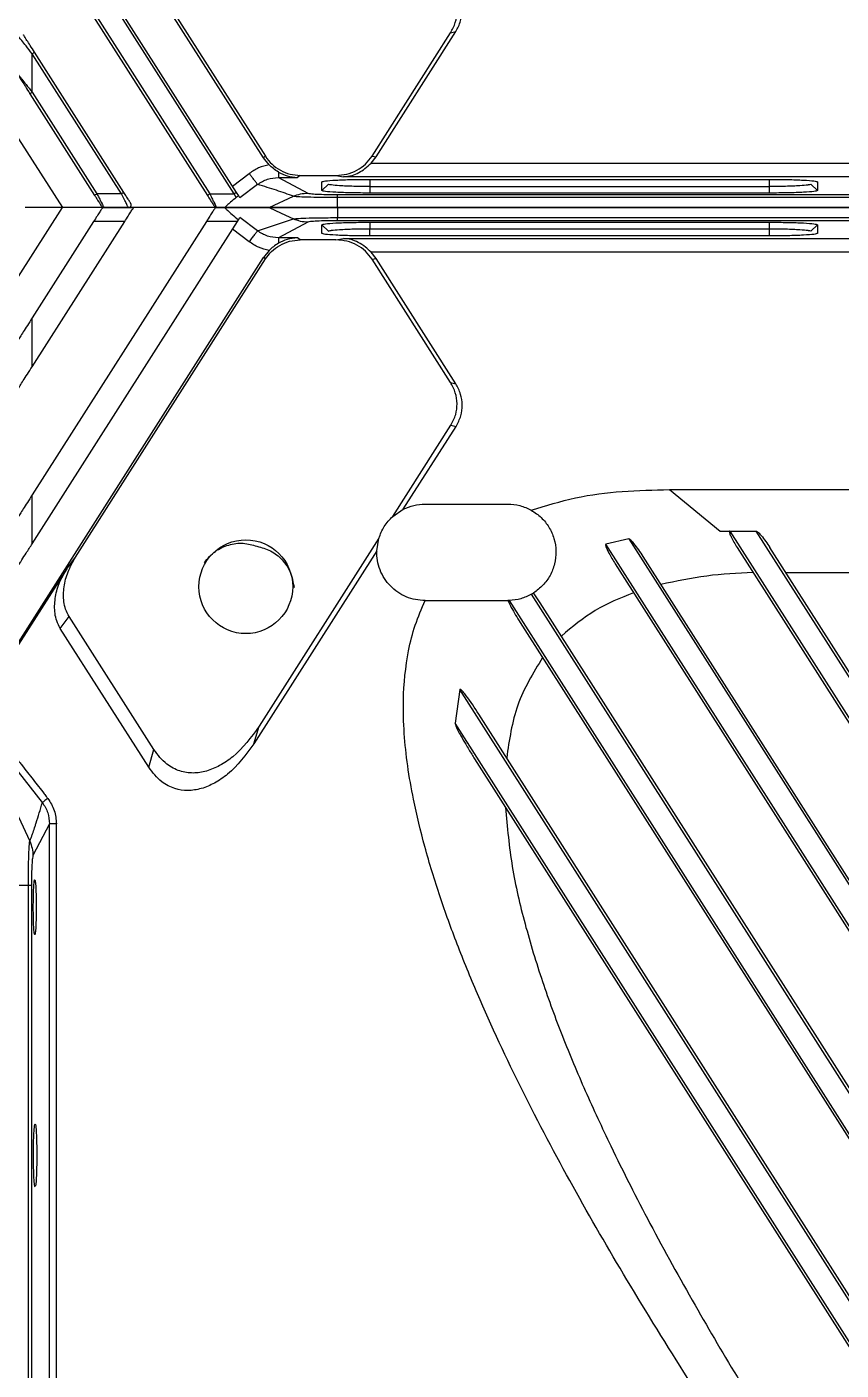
# Model space of a CAD drawing. Header units: millimetres. Extents: x 620 to 19791, y 2539 to 6969.
# Drawn here: x 17177.6 to 17236.7, y 5064.7 to 5162.2 of the extents above; entities that cross this region are included whole.
import ezdxf

# ---------------------------------------------------------------- set-up
doc = ezdxf.new("R2010")
doc.units = ezdxf.units.MM

# ---------------------------------------------------------------- blocks, each defined once
blk = doc.blocks.new('tugj')
at = {"color": 7, "linetype": 'Continuous', "lineweight": 25}
for p, q in [((12455.543, 5151.616), (12458.743, 5156.616)), ((12458.743, 5156.616), (12456.043, 5156.616)), ((12461.64, 5156.616), (12458.743, 5156.616)), ((12461.64, 5156.616), (12463.893, 5156.616)), ((12469.822, 5156.616), (12463.893, 5156.616)), ((12469.822, 5156.616), (12470.367, 5156.616)), ((12470.542, 5156.616), (12469.822, 5156.616)), ((12478.684, 5156.616), (12478.684, 5155.89)), ((12478.684, 5156.616), (12522.25, 5156.616)), ((12461.003, 5155.616), (12456.543, 5148.614)), ((12456.543, 5145.078), (12463.256, 5155.616)), ((12469.184, 5155.616), (12456.543, 5135.772)), ((12456.543, 5132.236), (12471.437, 5155.616)), ((12463.256, 5155.616), (12461.003, 5155.616)), ((12471.437, 5155.616), (12469.184, 5155.616)), ((12471.437, 5155.616), (12471.517, 5155.741)), ((12471.517, 5155.741), (12471.617, 5155.897)), ((12472.893, 5154.932), (12471.617, 5155.897)), ((12472.892, 5154.932), (12475.502, 5155.792)), ((12476.542, 5155.561), (12474.411, 5154.431)), ((12478.684, 5155.666), (12478.684, 5155.89)), ((12478.684, 5155.89), (12522.25, 5155.89)), ((12522.25, 5155.666), (12478.684, 5155.666)), ((12481.043, 5155.558), (12481.042, 5155.084)), ((12481.043, 5155.558), (12510.042, 5155.558)), ((12510.043, 5155.084), (12510.042, 5155.558)), ((12472.295, 5154.139), (12471.08, 5155.055)), ((12475.787, 5154.431), (12474.411, 5154.431)), ((12475.995, 5154.276), (12475.787, 5154.431)), ((12477.568, 5154.747), (12477.568, 5155.376)), ((12478.043, 5154.902), (12477.568, 5155.376)), ((12481.042, 5155.084), (12510.043, 5155.084)), ((12510.042, 5154.565), (12481.043, 5154.565)), ((12513.517, 5155.375), (12513.043, 5154.902)), ((12513.517, 5155.376), (12513.517, 5154.747)), ((12473.728, 5153.499), (12473.326, 5152.997)), ((12478.585, 5154.276), (12475.995, 5154.276)), ((12478.585, 5154.276), (12479.138, 5154.379)), ((12479.138, 5154.379), (12581.947, 5154.379)), ((12455.543, 5125.082), (12473.326, 5152.997)), ((12459.694, 5131.273), (12473.467, 5152.892)), ((12473.467, 5152.892), (12473.326, 5152.997)), ((12481.489, 5152.922), (12481.129, 5153.38)), ((12579.956, 5153.38), (12481.129, 5153.38)), ((12481.205, 5152.87), (12481.489, 5152.922)), ((12486.897, 5143.935), (12481.205, 5152.87)), ((12487.272, 5143.845), (12481.489, 5152.922)), ((12456.543, 5145.078), (12456.543, 5148.614)), ((12486.897, 5143.935), (12487.272, 5143.845)), ((12482.709, 5134.224), (12486.924, 5140.841)), ((12486.924, 5140.841), (12487.299, 5140.751)), ((12483.471, 5134.743), (12487.299, 5140.751)), ((12502.78, 5136.161), (12576.711, 5136.161)), ((12502.78, 5136.161), (12506.47, 5133.16)), ((12456.543, 5132.236), (12456.543, 5135.772)), ((12485.043, 5135.116), (12491.043, 5135.116)), ((12482.709, 5134.224), (12483.471, 5134.743)), ((12506.47, 5133.16), (12506.928, 5133.16)), ((12506.928, 5133.16), (12507.168, 5133.159)), ((12507.168, 5133.159), (12509.063, 5133.16)), ((12507.168, 5133.159), (12602.334, 4983.776)), ((12602.333, 4986.753), (12509.063, 5133.16)), ((12481.692, 5132.629), (12473.005, 5118.993)), ((12481.544, 5131.718), (12481.692, 5132.629)), ((12499.824, 5132.585), (12498.169, 5132.206)), ((12602.333, 4968.7), (12498.169, 5132.206)), ((12499.824, 5132.585), (12602.333, 4971.678)), ((12459.049, 5130.424), (12459.694, 5131.273)), ((12481.544, 5131.718), (12472.628, 5117.723)), ((12602.502, 4971.785), (12500.88, 5131.3)), ((12507.692, 5131.96), (12602.165, 4983.668)), ((12602.502, 4986.861), (12510.063, 5131.961)), ((12459.049, 5130.424), (12455.543, 5124.92)), ((12498.843, 5130.775), (12602.165, 4968.593)), ((12511.21, 5130.161), (12518.443, 5130.161)), ((12485.054, 5128.116), (12491.057, 5128.116)), ((12602.333, 4953.625), (12491.169, 5128.118)), ((12602.333, 4956.603), (12492.775, 5128.574)), ((12493.411, 5127.949), (12492.927, 5128.666)), ((12602.502, 4956.71), (12493.411, 5127.949)), ((12458.582, 5126.099), (12459.226, 5126.948)), ((12465.373, 5117.3), (12459.226, 5126.948)), ((12491.95, 5126.52), (12602.165, 4953.517)), ((12464.996, 5116.031), (12458.582, 5126.099)), ((12487.58, 5121.653), (12487.236, 5119.216)), ((12602.333, 4941.527), (12487.58, 5121.653)), ((12602.502, 4941.635), (12488.946, 5119.882)), ((12472.628, 5117.723), (12473.005, 5118.993)), ((12602.333, 4938.549), (12487.236, 5119.216)), ((12464.996, 5116.031), (12465.373, 5117.3)), ((12488.646, 5116.63), (12602.165, 4938.442)), ((12457.282, 5113.456), (12455.543, 5115.692)), ((12455.542, 5112.426), (12456.366, 5110.656)), ((12457.804, 5111.914), (12456.598, 5109.617)), ((12457.804, 5059.067), (12457.804, 5111.914)), ((12458.304, 5058.916), (12458.304, 5111.914)), ((12455.543, 5107.475), (12456.268, 5107.475)), ((12456.268, 5107.475), (12456.492, 5107.475)), ((12456.268, 4868.257), (12456.268, 5107.475)), ((12456.492, 5107.475), (12456.492, 4868.257)), ((12473.326, 4822.734), (12458.405, 4846.156)), ((12459.694, 4844.458), (12473.467, 4822.839)), ((12471.2, 4820.116), (12456.543, 4843.123)), ((12471.369, 4820.223), (12456.711, 4843.231)), ((12456.374, 4840.224), (12469.253, 4820.008)), ((12456.543, 4840.331), (12469.422, 4820.116)), ((12481.205, 4822.861), (12486.897, 4831.796)), ((12481.489, 4822.809), (12487.272, 4831.886)), ((12486.897, 4831.796), (12487.272, 4831.886)), ((12456.543, 4827.489), (12456.543, 4830.281)), ((12463.019, 4820.116), (12456.543, 4830.281)), ((12463.188, 4820.223), (12456.711, 4830.389)), ((12456.374, 4827.382), (12461.072, 4820.008)), ((12456.543, 4827.489), (12461.24, 4820.116)), ((12455.543, 4824.116), (12458.743, 4819.116)), ((12473.467, 4822.839), (12473.326, 4822.734)), ((12473.728, 4822.232), (12473.326, 4822.734)), ((12481.129, 4822.351), (12481.489, 4822.809)), ((12481.129, 4822.351), (12579.956, 4822.351)), ((12481.205, 4822.861), (12481.489, 4822.809)), ((12471.08, 4820.676), (12472.295, 4821.592)), ((12474.411, 4821.701), (12474.411, 4821.3)), ((12474.411, 4821.3), (12476.542, 4820.17)), ((12474.411, 4821.3), (12475.787, 4821.3)), ((12475.995, 4821.455), (12475.787, 4821.3)), ((12475.995, 4821.455), (12478.585, 4821.455)), ((12478.585, 4821.455), (12479.138, 4821.353)), ((12581.947, 4821.353), (12479.138, 4821.353)), ((12471.53, 4819.97), (12471.369, 4820.223)), ((12472.895, 4820.801), (12471.617, 4819.834)), ((12477.568, 4820.355), (12477.568, 4820.984)), ((12477.568, 4820.356), (12478.043, 4820.829)), ((12481.042, 4820.647), (12481.043, 4820.173)), ((12481.042, 4820.647), (12510.043, 4820.647)), ((12481.043, 4821.166), (12510.042, 4821.166)), ((12510.042, 4820.173), (12510.043, 4820.647)), ((12513.043, 4820.829), (12513.517, 4820.356)), ((12513.517, 4820.984), (12513.517, 4820.355)), ((12463.019, 4820.116), (12461.24, 4820.116)), ((12469.422, 4820.116), (12471.2, 4820.116)), ((12471.337, 4819.846), (12471.2, 4820.116)), ((12471.616, 4819.835), (12471.53, 4819.971)), ((12473.732, 4819.115), (12475.504, 4819.94)), ((12478.684, 4820.065), (12522.25, 4820.065)), ((12478.684, 4819.841), (12478.684, 4820.065)), ((12478.684, 4819.116), (12478.684, 4819.841)), ((12522.25, 4819.841), (12478.684, 4819.841)), ((12510.042, 4820.173), (12481.043, 4820.173)), ((12458.743, 4819.116), (12456.043, 4819.116)), ((12461.75, 4819.116), (12458.743, 4819.116)), ((12463.529, 4819.116), (12461.75, 4819.116)), ((12469.931, 4819.116), (12463.529, 4819.116)), ((12470.367, 4819.116), (12469.931, 4819.116)), ((12469.931, 4819.116), (12470.542, 4819.116)), ((12522.25, 4819.116), (12478.684, 4819.116))]:
    blk.add_line(p, q, dxfattribs=at)
at = {"color": 8, "linetype": 'Continuous', "lineweight": 25}
for p, q in [((12481.042, 5154.565), (12481.042, 5155.084)), ((12510.043, 5154.565), (12510.043, 5155.084)), ((12481.042, 4821.166), (12481.042, 4820.647)), ((12510.043, 4820.647), (12510.043, 4821.166))]:
    blk.add_line(p, q, dxfattribs=at)
at = {"color": 7, "linetype": 'Continuous', "lineweight": 25, "flags": 128}
for points in [[(12473.732, 5156.616), (12474.617, 5156.204), (12475.502, 5155.792)], [(12469.253, 4820.008), (12469.256, 4820.01), (12469.266, 4820.016), (12469.281, 4820.026), (12469.302, 4820.04), (12469.328, 4820.056), (12469.357, 4820.074), (12469.389, 4820.095), (12469.422, 4820.116)]]:
    blk.add_lwpolyline(points, dxfattribs=at)
at = {"color": 7, "linetype": 'Continuous', "lineweight": 25}
blk.add_circle((12472.043, 5129.116), 3.4, dxfattribs=at)
for points, knots in [([(12461.64, 5156.616), (12461.638, 5156.61), (12461.633, 5156.6), (12461.577, 5156.502), (12461.445, 5156.314), (12461.248, 5155.996), (12461.089, 5155.749), (12461.003, 5155.616)], [0, 0, 0, 0, 0.136928, 0.264774, 0.489441, 0.72321, 1, 1, 1, 1]), ([(12463.256, 5155.616), (12463.342, 5155.749), (12463.501, 5155.996), (12463.698, 5156.314), (12463.829, 5156.502), (12463.886, 5156.6), (12463.891, 5156.61), (12463.893, 5156.616)], [0, 0, 0, 0, 0.276786, 0.510556, 0.735224, 0.863061, 1, 1, 1, 1]), ([(12469.822, 5156.616), (12469.819, 5156.61), (12469.814, 5156.6), (12469.758, 5156.502), (12469.626, 5156.314), (12469.429, 5155.996), (12469.27, 5155.749), (12469.184, 5155.616)], [0, 0, 0, 0, 0.136928, 0.264776, 0.489443, 0.723214, 1, 1, 1, 1]), ([(12470.542, 5156.616), (12470.538, 5156.613), (12470.529, 5156.608), (12470.561, 5156.566), (12470.627, 5156.497), (12470.776, 5156.358), (12471.072, 5156.101), (12471.358, 5155.87), (12471.517, 5155.741)], [0, 0, 0, 0, 0.089113, 0.179044, 0.279269, 0.389884, 0.658722, 1, 1, 1, 1]), ([(12470.542, 5156.616), (12470.805, 5156.616), (12471.333, 5156.616), (12472.211, 5156.616), (12473.012, 5156.616), (12473.546, 5156.616), (12473.732, 5156.616)], [0, 0, 0, 0, 0.247771, 0.497694, 0.825046, 1, 1, 1, 1]), ([(12473.732, 5156.616), (12473.877, 5156.616), (12474.168, 5156.616), (12475.34, 5156.616), (12476.893, 5156.616), (12478.086, 5156.616), (12478.684, 5156.616)], [0, 0, 0, 0, 0.250374, 0.500029, 0.749708, 1, 1, 1, 1]), ([(12475.502, 5155.792), (12475.572, 5155.803), (12475.718, 5155.827), (12476.382, 5155.86), (12477.215, 5155.88), (12478.021, 5155.889), (12478.46, 5155.89), (12478.684, 5155.89)], [0, 0, 0, 0, 0.218284, 0.457802, 0.717892, 0.856379, 1, 1, 1, 1]), ([(12476.542, 5155.561), (12476.361, 5155.571), (12476.002, 5155.592), (12475.668, 5155.726), (12475.502, 5155.792)], [0, 0, 0, 0, 0.502893, 1, 1, 1, 1]), ([(12478.684, 5155.666), (12478.413, 5155.664), (12477.871, 5155.661), (12477.181, 5155.637), (12476.684, 5155.602), (12476.589, 5155.574), (12476.542, 5155.561)], [0, 0, 0, 0, 0.25135, 0.502157, 0.751873, 1, 1, 1, 1]), ([(12477.568, 5155.376), (12477.62, 5155.399), (12477.726, 5155.447), (12478.524, 5155.508), (12479.684, 5155.549), (12480.594, 5155.555), (12481.043, 5155.558)], [0, 0, 0, 0, 0.2465959, 0.4999688, 0.7533509, 1, 1, 1, 1]), ([(12510.042, 5155.558), (12510.491, 5155.555), (12511.401, 5155.549), (12512.561, 5155.508), (12513.359, 5155.447), (12513.465, 5155.399), (12513.517, 5155.376)], [0, 0, 0, 0, 0.246603, 0.499961, 0.753339, 1, 1, 1, 1]), ([(12472.295, 5154.139), (12472.367, 5154.234), (12472.511, 5154.426), (12472.696, 5154.671), (12472.839, 5154.861), (12472.875, 5154.909), (12472.893, 5154.932)], [0, 0, 0, 0, 0.248978, 0.500081, 0.751084, 1, 1, 1, 1]), ([(12474.411, 5154.431), (12474.137, 5154.453), (12473.591, 5154.496), (12473.125, 5154.787), (12472.893, 5154.933)], [0, 0, 0, 0, 0.500469, 1, 1, 1, 1]), ([(12475.787, 5154.431), (12475.538, 5154.407), (12475.07, 5154.361), (12474.621, 5154.136), (12474.411, 5154.03)], [0, 0, 0, 0, 0.532918, 1, 1, 1, 1]), ([(12474.411, 5154.431), (12474.411, 5154.422), (12474.411, 5154.406), (12474.411, 5154.32), (12474.411, 5154.198), (12474.411, 5154.086), (12474.411, 5154.03)], [0, 0, 0, 0, 0.2499989, 0.4999978, 0.7500021, 1, 1, 1, 1]), ([(12481.043, 5154.565), (12480.594, 5154.567), (12479.685, 5154.573), (12478.524, 5154.615), (12477.726, 5154.676), (12477.621, 5154.723), (12477.568, 5154.747)], [0, 0, 0, 0, 0.246578, 0.49994, 0.753339, 1, 1, 1, 1]), ([(12478.043, 5154.902), (12478.062, 5154.918), (12478.088, 5154.94), (12478.212, 5154.964), (12478.385, 5154.992), (12478.729, 5155.022), (12479.321, 5155.054), (12479.862, 5155.073), (12480.437, 5155.084), (12480.837, 5155.084), (12481.042, 5155.084)], [0, 0, 0, 0, 0.172631, 0.223824, 0.251449, 0.478761, 0.617798, 0.745874, 0.869028, 1, 1, 1, 1]), ([(12513.517, 5154.747), (12513.465, 5154.723), (12513.359, 5154.676), (12512.561, 5154.615), (12511.4, 5154.573), (12510.491, 5154.567), (12510.042, 5154.565)], [0, 0, 0, 0, 0.246557, 0.499972, 0.753374, 1, 1, 1, 1]), ([(12510.043, 5155.084), (12510.249, 5155.084), (12510.649, 5155.084), (12511.226, 5155.073), (12511.769, 5155.053), (12512.363, 5155.021), (12512.705, 5154.991), (12512.877, 5154.963), (12512.998, 5154.94), (12513.023, 5154.918), (12513.043, 5154.902)], [0, 0, 0, 0, 0.131314, 0.2546, 0.383491, 0.523402, 0.751484, 0.778363, 0.828817, 1, 1, 1, 1]), ([(12473.728, 5153.499), (12473.471, 5153.565), (12472.957, 5153.698), (12472.515, 5153.992), (12472.295, 5154.139)], [0, 0, 0, 0, 0.499996, 1, 1, 1, 1]), ([(12473.467, 5152.892), (12473.607, 5153.082), (12473.894, 5153.471), (12474.496, 5153.908), (12475.208, 5154.217), (12475.729, 5154.256), (12475.995, 5154.276)], [0, 0, 0, 0, 0.235345, 0.4804, 0.735256, 1, 1, 1, 1]), ([(12474.411, 5154.03), (12474.287, 5153.952), (12474.049, 5153.803), (12473.832, 5153.598), (12473.728, 5153.499)], [0, 0, 0, 0, 0.519569, 1, 1, 1, 1]), ([(12481.205, 5152.87), (12481.053, 5153.073), (12480.749, 5153.483), (12480.104, 5153.921), (12479.374, 5154.223), (12478.848, 5154.259), (12478.585, 5154.276)], [0, 0, 0, 0, 0.2440364, 0.4916932, 0.7454256, 1, 1, 1, 1]), ([(12481.129, 5153.38), (12480.995, 5153.51), (12480.703, 5153.795), (12480.208, 5154.109), (12479.676, 5154.324), (12479.318, 5154.36), (12479.138, 5154.379)], [0, 0, 0, 0, 0.223415, 0.487924, 0.742059, 1, 1, 1, 1]), ([(12456.543, 5148.614), (12456.425, 5148.428), (12456.206, 5148.083), (12455.904, 5147.609), (12455.692, 5147.287), (12455.591, 5147.109), (12455.549, 5147.052), (12455.545, 5147.047), (12455.543, 5147.044)], [0, 0, 0, 0, 0.286635, 0.534245, 0.759489, 0.869904, 0.932849, 1, 1, 1, 1]), ([(12455.543, 5143.508), (12455.545, 5143.51), (12455.549, 5143.515), (12455.591, 5143.572), (12455.692, 5143.751), (12455.904, 5144.073), (12456.206, 5144.547), (12456.425, 5144.892), (12456.543, 5145.078)], [0, 0, 0, 0, 0.067143, 0.130097, 0.240508, 0.465751, 0.713365, 1, 1, 1, 1]), ([(12486.924, 5140.841), (12487.058, 5141.093), (12487.315, 5141.576), (12487.397, 5142.399), (12487.289, 5143.209), (12487.028, 5143.692), (12486.897, 5143.935)], [0, 0, 0, 0, 0.260021, 0.499107, 0.747695, 1, 1, 1, 1]), ([(12487.299, 5140.751), (12487.431, 5141.003), (12487.685, 5141.488), (12487.772, 5142.3), (12487.663, 5143.109), (12487.406, 5143.593), (12487.272, 5143.845)], [0, 0, 0, 0, 0.259703, 0.499239, 0.738847, 1, 1, 1, 1]), ([(12492.757, 5134.667), (12493.817, 5134.996), (12495.969, 5135.663), (12499.351, 5136.093), (12501.636, 5136.138), (12502.78, 5136.161)], [0, 0, 0, 0, 0.326494, 0.662815, 1, 1, 1, 1]), ([(12456.543, 5135.772), (12456.425, 5135.586), (12456.206, 5135.241), (12455.904, 5134.767), (12455.692, 5134.445), (12455.591, 5134.267), (12455.549, 5134.21), (12455.545, 5134.205), (12455.543, 5134.202)], [0, 0, 0, 0, 0.286639, 0.534248, 0.759491, 0.869905, 0.932849, 1, 1, 1, 1]), ([(12483.471, 5134.743), (12483.722, 5134.851), (12484.224, 5135.067), (12484.77, 5135.099), (12485.043, 5135.116)], [0, 0, 0, 0, 0.500004, 1, 1, 1, 1]), ([(12491.043, 5135.116), (12491.343, 5135.096), (12491.943, 5135.057), (12492.486, 5134.797), (12492.757, 5134.667)], [0, 0, 0, 0, 0.5, 1, 1, 1, 1]), ([(12481.692, 5132.629), (12481.807, 5132.929), (12482.036, 5133.531), (12482.484, 5133.993), (12482.709, 5134.224)], [0, 0, 0, 0, 0.499998, 1, 1, 1, 1]), ([(12492.757, 5134.667), (12493.008, 5134.5), (12493.507, 5134.169), (12494.067, 5133.449), (12494.441, 5132.612), (12494.581, 5131.691), (12494.481, 5130.77), (12494.149, 5129.929), (12493.635, 5129.194), (12493.163, 5128.842), (12492.927, 5128.666)], [0, 0, 0, 0, 0.124951, 0.248496, 0.375226, 0.505039, 0.633284, 0.757062, 0.878203, 1, 1, 1, 1]), ([(12507.168, 5133.159), (12507.161, 5133.157), (12507.15, 5133.153), (12507.14, 5133.142), (12507.134, 5133.131), (12507.125, 5133.08), (12507.163, 5132.944), (12507.328, 5132.549), (12507.534, 5132.217), (12507.692, 5131.96)], [0, 0, 0, 0, 0.01693, 0.024263, 0.031362, 0.045218, 0.138909, 0.335368, 1, 1, 1, 1]), ([(12509.063, 5133.16), (12509.073, 5133.158), (12509.141, 5133.144), (12509.265, 5133.016), (12509.613, 5132.648), (12509.866, 5132.262), (12510.063, 5131.961)], [0, 0, 0, 0, 0.019704, 0.130074, 0.319679, 1, 1, 1, 1]), ([(12455.543, 5130.666), (12455.546, 5130.671), (12455.552, 5130.681), (12455.604, 5130.763), (12455.686, 5130.891), (12455.849, 5131.146), (12456.138, 5131.6), (12456.396, 5132.006), (12456.543, 5132.236)], [0, 0, 0, 0, 0.07756, 0.161491, 0.258162, 0.37152, 0.644887, 1, 1, 1, 1]), ([(12469.017, 5130.874), (12469.274, 5131.167), (12469.767, 5131.729), (12470.784, 5132.194), (12471.849, 5132.346), (12472.523, 5132.149), (12472.853, 5132.053)], [0, 0, 0, 0, 0.26863, 0.515708, 0.762431, 1, 1, 1, 1]), ([(12472.853, 5132.053), (12473.192, 5131.964), (12473.874, 5131.785), (12474.715, 5131.1), (12475.341, 5130.179), (12475.474, 5129.447), (12475.542, 5129.074)], [0, 0, 0, 0, 0.241488, 0.486466, 0.738116, 1, 1, 1, 1]), ([(12498.169, 5132.206), (12498.163, 5132.198), (12498.154, 5132.184), (12498.145, 5132.149), (12498.168, 5132.018), (12498.255, 5131.815), (12498.478, 5131.366), (12498.686, 5131.029), (12498.843, 5130.775)], [0, 0, 0, 0, 0.0172429, 0.0318208, 0.0647438, 0.2616576, 0.4436076, 1, 1, 1, 1]), ([(12500.88, 5131.3), (12500.667, 5131.627), (12500.421, 5132.004), (12500.092, 5132.373), (12499.98, 5132.504), (12499.881, 5132.555), (12499.824, 5132.585)], [0, 0, 0, 0, 0.695426, 0.803807, 0.886321, 1, 1, 1, 1]), ([(12459.226, 5126.948), (12459.131, 5127.125), (12458.948, 5127.465), (12458.795, 5128.202), (12458.817, 5129.128), (12459.112, 5130.24), (12459.495, 5130.919), (12459.694, 5131.273)], [0, 0, 0, 0, 0.131236, 0.252599, 0.489448, 0.734242, 1, 1, 1, 1]), ([(12485.054, 5128.116), (12484.82, 5128.128), (12484.352, 5128.154), (12483.678, 5128.369), (12483.059, 5128.703), (12482.519, 5129.157), (12482.079, 5129.709), (12481.761, 5130.337), (12481.564, 5131.016), (12481.551, 5131.484), (12481.544, 5131.718)], [0, 0, 0, 0, 0.124999, 0.25, 0.375, 0.5, 0.624999, 0.75, 0.875001, 1, 1, 1, 1]), ([(12458.582, 5126.099), (12458.486, 5126.275), (12458.301, 5126.615), (12458.151, 5127.353), (12458.174, 5128.282), (12458.464, 5129.396), (12458.85, 5130.074), (12459.049, 5130.424)], [0, 0, 0, 0, 0.13125, 0.252621, 0.489417, 0.736135, 1, 1, 1, 1]), ([(12508.851, 5130.142), (12507.724, 5130.09), (12505.471, 5129.987), (12503.266, 5129.519), (12502.164, 5129.285)], [0, 0, 0, 0, 0.500295, 1, 1, 1, 1]), ([(12504.112, 5071.695), (12502.625, 5074.067), (12499.755, 5078.645), (12495.74, 5085.607), (12492.074, 5092.505), (12489.311, 5098.401), (12487.385, 5103.111), (12486.095, 5106.668), (12485.018, 5110.167), (12484.25, 5113.348), (12483.768, 5116.095), (12483.508, 5118.495), (12483.43, 5121.289), (12483.685, 5123.933), (12484.287, 5126.352), (12484.798, 5127.527), (12485.054, 5128.116)], [0, 0, 0, 0, 0.136796, 0.26403, 0.392617, 0.518444, 0.581994, 0.641239, 0.703307, 0.760788, 0.801048, 0.839503, 0.87864, 0.937501, 0.968675, 1, 1, 1, 1]), ([(12491.169, 5128.118), (12491.15, 5128.117), (12491.112, 5128.116), (12491.076, 5128.116), (12491.058, 5128.116)], [0, 0, 0, 0, 0.500021, 1, 1, 1, 1]), ([(12491.058, 5128.116), (12491.139, 5127.949), (12491.404, 5127.399), (12491.726, 5126.88), (12491.95, 5126.52)], [0, 0, 0, 0, 0.304334, 1, 1, 1, 1]), ([(12492.775, 5128.574), (12492.521, 5128.45), (12492.013, 5128.2), (12491.45, 5128.145), (12491.169, 5128.118)], [0, 0, 0, 0, 0.500001, 1, 1, 1, 1]), ([(12492.927, 5128.666), (12492.917, 5128.66), (12492.899, 5128.648), (12492.859, 5128.624), (12492.817, 5128.599), (12492.789, 5128.582), (12492.775, 5128.574)], [0, 0, 0, 0, 0.2860122, 0.5480266, 0.7859955, 1, 1, 1, 1]), ([(12500.177, 5128.681), (12499.22, 5128.296), (12497.309, 5127.528), (12495.731, 5126.203), (12494.944, 5125.542)], [0, 0, 0, 0, 0.500807, 1, 1, 1, 1]), ([(12493.571, 5123.975), (12492.892, 5122.856), (12491.53, 5120.61), (12491.157, 5118.009), (12490.97, 5116.705)], [0, 0, 0, 0, 0.498407, 1, 1, 1, 1]), ([(12488.946, 5119.882), (12488.653, 5120.333), (12488.294, 5120.887), (12487.851, 5121.447), (12487.721, 5121.59), (12487.664, 5121.639), (12487.647, 5121.653), (12487.637, 5121.66), (12487.625, 5121.666), (12487.609, 5121.668), (12487.594, 5121.663), (12487.585, 5121.657), (12487.58, 5121.653)], [0, 0, 0, 0, 0.708055, 0.86974, 0.942758, 0.962417, 0.968449, 0.97195, 0.979494, 0.985552, 0.992118, 1, 1, 1, 1]), ([(12473.005, 5118.993), (12472.424, 5118.201), (12471.613, 5117.097), (12470.195, 5116.132), (12469.223, 5115.717), (12468.229, 5115.555), (12467.219, 5115.708), (12466.166, 5116.255), (12465.66, 5116.921), (12465.373, 5117.3)], [0, 0, 0, 0, 0.305857, 0.426769, 0.535176, 0.636568, 0.73977, 0.851894, 1, 1, 1, 1]), ([(12487.236, 5119.216), (12487.243, 5119.181), (12487.306, 5118.849), (12487.628, 5118.358), (12487.951, 5117.759), (12488.286, 5117.204), (12488.506, 5116.854), (12488.646, 5116.63)], [0, 0, 0, 0, 0.036245, 0.341811, 0.579605, 0.731577, 1, 1, 1, 1]), ([(12472.628, 5117.723), (12472.047, 5116.932), (12471.237, 5115.829), (12469.819, 5114.865), (12468.841, 5114.445), (12467.849, 5114.285), (12466.846, 5114.44), (12465.797, 5114.977), (12465.286, 5115.649), (12464.996, 5116.031)], [0, 0, 0, 0, 0.30586, 0.42607, 0.535169, 0.639123, 0.737722, 0.85059, 1, 1, 1, 1]), ([(12455.54, 5116.494), (12455.54, 5116.494), (12455.541, 5116.494), (12455.541, 5116.493), (12455.542, 5116.491), (12455.548, 5116.484), (12455.57, 5116.456), (12455.658, 5116.343), (12456.01, 5115.896), (12456.612, 5115.129), (12457.212, 5114.362), (12457.563, 5113.913), (12457.649, 5113.8), (12457.67, 5113.771), (12457.675, 5113.764), (12457.676, 5113.762), (12457.677, 5113.761), (12457.677, 5113.761), (12457.677, 5113.761), (12457.677, 5113.761), (12457.677, 5113.761), (12457.677, 5113.761)], [0, 0, 0, 0, 0.0000182, 0.0001591, 0.000557, 0.0020901, 0.0080688, 0.0316903, 0.1255832, 0.4999795, 0.8749481, 0.9687031, 0.9921486, 0.9980156, 0.9994835, 0.9998549, 0.9999514, 0.9999818, 0.9999914, 0.9999957, 1, 1, 1, 1]), ([(12457.677, 5113.761), (12457.63, 5113.725), (12457.532, 5113.65), (12457.405, 5113.551), (12457.312, 5113.479), (12457.291, 5113.463), (12457.282, 5113.456)], [0, 0, 0, 0, 0.243386, 0.502691, 0.760505, 1, 1, 1, 1]), ([(12457.677, 5113.761), (12457.857, 5113.479), (12458.218, 5112.915), (12458.275, 5112.248), (12458.304, 5111.914)], [0, 0, 0, 0, 0.49954, 1, 1, 1, 1]), ([(12456.366, 5110.656), (12456.366, 5110.656), (12456.366, 5110.656), (12456.366, 5110.657), (12456.367, 5110.658), (12456.369, 5110.664), (12456.41, 5110.763), (12456.461, 5110.903), (12456.537, 5111.112), (12456.627, 5111.367), (12456.73, 5111.67), (12456.962, 5112.37), (12457.134, 5112.955), (12457.282, 5113.456)], [0, 0, 0, 0, 0.000016, 0.0001532, 0.000545, 0.0020442, 0.0079129, 0.1249472, 0.1677158, 0.2499268, 0.4146915, 0.4999339, 1, 1, 1, 1]), ([(12457.282, 5113.456), (12457.433, 5113.221), (12457.735, 5112.75), (12457.781, 5112.193), (12457.804, 5111.914)], [0, 0, 0, 0, 0.499779, 1, 1, 1, 1]), ([(12490.887, 5113.112), (12491.016, 5111.675), (12491.272, 5108.827), (12492.27, 5104.615), (12493.515, 5100.513), (12495.001, 5096.477), (12496.666, 5092.507), (12498.77, 5087.974), (12501.407, 5082.779), (12504.551, 5077.095), (12507.934, 5071.352), (12510.282, 5067.619), (12511.491, 5065.695)], [0, 0, 0, 0, 0.082893, 0.164199, 0.248341, 0.329369, 0.411417, 0.49587, 0.616703, 0.746397, 0.869316, 1, 1, 1, 1]), ([(12458.304, 5111.914), (12458.24, 5111.914), (12458.114, 5111.914), (12457.952, 5111.914), (12457.835, 5111.914), (12457.815, 5111.914), (12457.804, 5111.914)], [0, 0, 0, 0, 0.2500035, 0.4999967, 0.7499964, 1, 1, 1, 1]), ([(12456.268, 5107.475), (12456.268, 5107.683), (12456.269, 5107.961), (12456.272, 5108.351), (12456.276, 5108.888), (12456.289, 5109.316), (12456.297, 5109.597), (12456.298, 5109.608), (12456.299, 5109.646), (12456.306, 5109.926), (12456.328, 5110.412), (12456.353, 5110.571), (12456.366, 5110.656)], [0, 0, 0, 0, 0.134061, 0.178697, 0.25734, 0.496477, 0.496759, 0.499029, 0.505384, 0.529518, 0.7461, 1, 1, 1, 1]), ([(12456.366, 5110.656), (12456.432, 5110.49), (12456.566, 5110.156), (12456.587, 5109.797), (12456.598, 5109.617)], [0, 0, 0, 0, 0.496928, 1, 1, 1, 1]), ([(12456.598, 5109.617), (12456.584, 5109.569), (12456.556, 5109.474), (12456.521, 5108.976), (12456.497, 5108.287), (12456.494, 5107.746), (12456.492, 5107.475)], [0, 0, 0, 0, 0.24813, 0.497846, 0.748652, 1, 1, 1, 1]), ([(12456.729, 5103.866), (12456.715, 5103.896), (12456.688, 5103.956), (12456.653, 5104.417), (12456.63, 5105.074), (12456.621, 5105.857), (12456.629, 5106.642), (12456.652, 5107.311), (12456.681, 5107.682), (12456.708, 5107.844), (12456.722, 5107.858), (12456.729, 5107.865)], [0, 0, 0, 0, 0.125441, 0.24983, 0.373603, 0.498413, 0.623139, 0.747559, 0.873244, 0.936089, 1, 1, 1, 1]), ([(12456.729, 5107.865), (12456.743, 5107.835), (12456.77, 5107.775), (12456.805, 5107.314), (12456.828, 5106.657), (12456.836, 5105.874), (12456.828, 5105.09), (12456.805, 5104.42), (12456.776, 5104.049), (12456.75, 5103.887), (12456.736, 5103.873), (12456.729, 5103.866)], [0, 0, 0, 0, 0.125441, 0.24983, 0.373603, 0.498412, 0.623139, 0.74756, 0.873244, 0.936089, 1, 1, 1, 1]), ([(12456.756, 5085.566), (12456.74, 5085.601), (12456.708, 5085.67), (12456.668, 5086.199), (12456.642, 5086.956), (12456.632, 5087.856), (12456.641, 5088.759), (12456.668, 5089.523), (12456.708, 5090.06), (12456.74, 5090.13), (12456.756, 5090.165)], [0, 0, 0, 0, 0.125437, 0.250107, 0.373815, 0.498729, 0.623565, 0.747927, 0.873908, 1, 1, 1, 1]), ([(12456.756, 5090.165), (12456.772, 5090.13), (12456.803, 5090.061), (12456.843, 5089.532), (12456.87, 5088.775), (12456.879, 5087.876), (12456.87, 5086.97), (12456.844, 5086.215), (12456.811, 5085.744), (12456.788, 5085.68), (12456.78, 5085.659)], [0, 0, 0, 0, 0.134323, 0.267824, 0.400296, 0.534058, 0.667737, 0.800909, 0.935813, 1, 1, 1, 1]), ([(12486.897, 4831.796), (12487.028, 4832.039), (12487.289, 4832.522), (12487.397, 4833.332), (12487.315, 4834.155), (12487.058, 4834.638), (12486.924, 4834.89)], [0, 0, 0, 0, 0.252231, 0.50089, 0.739978, 1, 1, 1, 1]), ([(12487.272, 4831.886), (12487.406, 4832.138), (12487.663, 4832.622), (12487.772, 4833.432), (12487.684, 4834.243), (12487.431, 4834.728), (12487.299, 4834.98)], [0, 0, 0, 0, 0.261102, 0.500951, 0.740297, 1, 1, 1, 1]), ([(12456.543, 4830.281), (12456.392, 4830.471), (12456.124, 4830.807), (12455.832, 4831.174), (12455.674, 4831.372), (12455.598, 4831.468), (12455.551, 4831.526), (12455.545, 4831.533), (12455.543, 4831.537)], [0, 0, 0, 0, 0.350158, 0.621945, 0.734204, 0.833252, 0.918727, 1, 1, 1, 1]), ([(12456.711, 4830.389), (12456.607, 4830.552), (12456.42, 4830.847), (12456.167, 4831.243), (12456.007, 4831.494), (12455.924, 4831.625), (12455.914, 4831.64), (12455.909, 4831.648)], [0, 0, 0, 0, 0.317514, 0.57014, 0.798351, 0.902862, 1, 1, 1, 1]), ([(12456.543, 4830.281), (12456.565, 4830.295), (12456.609, 4830.323), (12456.665, 4830.359), (12456.704, 4830.384), (12456.709, 4830.387), (12456.711, 4830.389)], [0, 0, 0, 0, 0.250001, 0.500002, 0.750015, 1, 1, 1, 1]), ([(12455.543, 4828.745), (12455.545, 4828.742), (12455.551, 4828.734), (12455.599, 4828.675), (12455.676, 4828.578), (12455.835, 4828.379), (12456.126, 4828.012), (12456.393, 4827.678), (12456.543, 4827.489)], [0, 0, 0, 0, 0.082047, 0.1684607, 0.2680637, 0.3810939, 0.6523095, 1, 1, 1, 1]), ([(12455.563, 4828.655), (12455.571, 4828.642), (12455.587, 4828.617), (12455.662, 4828.5), (12455.817, 4828.256), (12456.068, 4827.862), (12456.264, 4827.554), (12456.374, 4827.382)], [0, 0, 0, 0, 0.100996, 0.198758, 0.407212, 0.667727, 1, 1, 1, 1]), ([(12456.374, 4827.382), (12456.376, 4827.384), (12456.382, 4827.387), (12456.421, 4827.412), (12456.476, 4827.447), (12456.521, 4827.475), (12456.543, 4827.489)], [0, 0, 0, 0, 0.249993, 0.5, 0.75003, 1, 1, 1, 1]), ([(12473.728, 4822.232), (12473.471, 4822.166), (12472.957, 4822.034), (12472.516, 4821.739), (12472.295, 4821.592)], [0, 0, 0, 0, 0.500625, 1, 1, 1, 1]), ([(12473.467, 4822.839), (12473.616, 4822.638), (12473.915, 4822.234), (12474.54, 4821.802), (12475.241, 4821.507), (12475.744, 4821.472), (12475.995, 4821.455)], [0, 0, 0, 0, 0.2492715, 0.4994874, 0.7499595, 1, 1, 1, 1]), ([(12474.411, 4821.701), (12474.287, 4821.779), (12474.049, 4821.929), (12473.831, 4822.134), (12473.728, 4822.232)], [0, 0, 0, 0, 0.5245867, 1, 1, 1, 1]), ([(12478.585, 4821.455), (12478.848, 4821.472), (12479.373, 4821.508), (12480.103, 4821.809), (12480.748, 4822.247), (12481.053, 4822.657), (12481.205, 4822.861)], [0, 0, 0, 0, 0.254153, 0.507467, 0.755407, 1, 1, 1, 1]), ([(12479.138, 4821.353), (12479.344, 4821.375), (12479.718, 4821.416), (12480.233, 4821.641), (12480.704, 4821.94), (12480.984, 4822.21), (12481.129, 4822.351)], [0, 0, 0, 0, 0.294062, 0.534801, 0.758078, 1, 1, 1, 1]), ([(12472.895, 4820.801), (12472.881, 4820.818), (12472.847, 4820.86), (12472.714, 4821.037), (12472.554, 4821.248), (12472.427, 4821.419), (12472.346, 4821.523), (12472.311, 4821.574), (12472.299, 4821.588), (12472.296, 4821.591), (12472.295, 4821.592)], [0, 0, 0, 0, 0.200286, 0.497415, 0.711717, 0.866585, 0.962796, 0.990362, 0.996646, 1, 1, 1, 1]), ([(12472.895, 4820.8), (12473.128, 4820.945), (12473.592, 4821.235), (12474.138, 4821.278), (12474.411, 4821.3)], [0, 0, 0, 0, 0.499529, 1, 1, 1, 1]), ([(12474.411, 4821.701), (12474.622, 4821.595), (12475.071, 4821.369), (12475.538, 4821.324), (12475.787, 4821.3)], [0, 0, 0, 0, 0.468197, 1, 1, 1, 1]), ([(12463.188, 4820.223), (12463.185, 4820.221), (12463.18, 4820.218), (12463.141, 4820.193), (12463.085, 4820.158), (12463.041, 4820.13), (12463.019, 4820.116)], [0, 0, 0, 0, 0.25, 0.500019, 0.749992, 1, 1, 1, 1]), ([(12463.697, 4819.423), (12463.695, 4819.426), (12463.691, 4819.433), (12463.656, 4819.488), (12463.604, 4819.569), (12463.514, 4819.71), (12463.374, 4819.931), (12463.25, 4820.125), (12463.188, 4820.223)], [0, 0, 0, 0, 0.1225739, 0.2474579, 0.3699118, 0.4970227, 0.7478023, 1, 1, 1, 1]), ([(12471.369, 4820.223), (12471.366, 4820.221), (12471.361, 4820.218), (12471.322, 4820.193), (12471.266, 4820.158), (12471.222, 4820.13), (12471.2, 4820.116)], [0, 0, 0, 0, 0.2500084, 0.5000101, 0.750024, 1, 1, 1, 1]), ([(12475.504, 4819.94), (12475.101, 4820.086), (12474.295, 4820.377), (12473.362, 4820.659), (12472.895, 4820.8)], [0, 0, 0, 0, 0.499932, 1, 1, 1, 1]), ([(12477.568, 4820.984), (12477.62, 4821.008), (12477.726, 4821.055), (12478.524, 4821.116), (12479.685, 4821.158), (12480.594, 4821.164), (12481.043, 4821.166)], [0, 0, 0, 0, 0.246568, 0.499975, 0.753377, 1, 1, 1, 1]), ([(12481.043, 4820.173), (12480.594, 4820.176), (12479.685, 4820.182), (12478.524, 4820.224), (12477.726, 4820.284), (12477.621, 4820.332), (12477.568, 4820.355)], [0, 0, 0, 0, 0.2466, 0.499961, 0.753329, 1, 1, 1, 1]), ([(12481.042, 4820.647), (12480.836, 4820.647), (12480.436, 4820.647), (12479.859, 4820.658), (12479.316, 4820.678), (12478.723, 4820.71), (12478.38, 4820.74), (12478.208, 4820.768), (12478.087, 4820.791), (12478.062, 4820.813), (12478.043, 4820.829)], [0, 0, 0, 0, 0.131318, 0.254607, 0.383504, 0.523416, 0.751503, 0.778439, 0.828909, 1, 1, 1, 1]), ([(12510.042, 4821.166), (12510.491, 4821.164), (12511.4, 4821.158), (12512.561, 4821.116), (12513.359, 4821.055), (12513.465, 4821.008), (12513.517, 4820.984)], [0, 0, 0, 0, 0.24659, 0.499964, 0.753375, 1, 1, 1, 1]), ([(12513.517, 4820.355), (12513.465, 4820.332), (12513.359, 4820.284), (12512.561, 4820.224), (12511.401, 4820.182), (12510.491, 4820.176), (12510.042, 4820.173)], [0, 0, 0, 0, 0.246591, 0.499971, 0.753351, 1, 1, 1, 1]), ([(12513.043, 4820.829), (12513.023, 4820.813), (12512.997, 4820.791), (12512.874, 4820.767), (12512.7, 4820.739), (12512.356, 4820.709), (12511.764, 4820.678), (12511.223, 4820.658), (12510.648, 4820.647), (12510.249, 4820.647), (12510.043, 4820.647)], [0, 0, 0, 0, 0.172541, 0.223766, 0.251469, 0.478772, 0.617804, 0.74588, 0.869031, 1, 1, 1, 1]), ([(12461.24, 4820.116), (12461.218, 4820.101), (12461.174, 4820.073), (12461.118, 4820.038), (12461.079, 4820.013), (12461.074, 4820.01), (12461.072, 4820.008)], [0, 0, 0, 0, 0.250003, 0.500004, 0.750018, 1, 1, 1, 1]), ([(12461.072, 4820.008), (12461.146, 4819.892), (12461.284, 4819.674), (12461.459, 4819.4), (12461.521, 4819.302), (12461.55, 4819.256)], [0, 0, 0, 0, 0.379464, 0.710228, 1, 1, 1, 1]), ([(12461.586, 4819.437), (12461.59, 4819.429), (12461.623, 4819.364), (12461.665, 4819.279), (12461.716, 4819.183), (12461.745, 4819.126), (12461.748, 4819.119), (12461.75, 4819.116)], [0, 0, 0, 0, 0.036035, 0.300917, 0.545093, 0.770146, 1, 1, 1, 1]), ([(12463.529, 4819.116), (12463.527, 4819.119), (12463.523, 4819.127), (12463.492, 4819.187), (12463.445, 4819.28), (12463.359, 4819.448), (12463.216, 4819.728), (12463.085, 4819.985), (12463.019, 4820.116)], [0, 0, 0, 0, 0.1188053, 0.2395913, 0.3569782, 0.4832558, 0.7367121, 1, 1, 1, 1]), ([(12463.529, 4819.116), (12463.545, 4819.117), (12463.578, 4819.119), (12463.627, 4819.139), (12463.672, 4819.172), (12463.706, 4819.218), (12463.727, 4819.273), (12463.73, 4819.328), (12463.721, 4819.38), (12463.705, 4819.408), (12463.697, 4819.423)], [0, 0, 0, 0, 0.116994, 0.231017, 0.367969, 0.500042, 0.635517, 0.769101, 0.884622, 1, 1, 1, 1]), ([(12469.253, 4820.008), (12469.327, 4819.892), (12469.466, 4819.674), (12469.64, 4819.4), (12469.703, 4819.302), (12469.732, 4819.256)], [0, 0, 0, 0, 0.379469, 0.710243, 1, 1, 1, 1]), ([(12469.767, 4819.437), (12469.771, 4819.429), (12469.805, 4819.364), (12469.847, 4819.279), (12469.897, 4819.183), (12469.926, 4819.126), (12469.93, 4819.119), (12469.931, 4819.116)], [0, 0, 0, 0, 0.036008, 0.300897, 0.545075, 0.770136, 1, 1, 1, 1]), ([(12471.337, 4819.846), (12471.202, 4819.734), (12470.963, 4819.536), (12470.722, 4819.325), (12470.604, 4819.212), (12470.552, 4819.156), (12470.529, 4819.122), (12470.538, 4819.118), (12470.542, 4819.116)], [0, 0, 0, 0, 0.340406, 0.601656, 0.712891, 0.815363, 0.907205, 1, 1, 1, 1]), ([(12471.481, 4819.95), (12471.472, 4819.944), (12471.453, 4819.932), (12471.419, 4819.909), (12471.38, 4819.88), (12471.352, 4819.858), (12471.337, 4819.846)], [0, 0, 0, 0, 0.232343, 0.467833, 0.707832, 1, 1, 1, 1]), ([(12471.53, 4819.97), (12471.527, 4819.971), (12471.52, 4819.973), (12471.494, 4819.958), (12471.481, 4819.95)], [0, 0, 0, 0, 0.509337, 1, 1, 1, 1]), ([(12475.504, 4819.94), (12475.67, 4820.006), (12476.004, 4820.139), (12476.362, 4820.16), (12476.542, 4820.17)], [0, 0, 0, 0, 0.497133, 1, 1, 1, 1]), ([(12478.684, 4819.841), (12478.47, 4819.841), (12478.187, 4819.842), (12477.79, 4819.845), (12477.249, 4819.848), (12476.82, 4819.866), (12476.54, 4819.871), (12476.529, 4819.871), (12476.492, 4819.872), (12476.215, 4819.88), (12475.739, 4819.9), (12475.586, 4819.926), (12475.504, 4819.94)], [0, 0, 0, 0, 0.137487, 0.181925, 0.262329, 0.502752, 0.503001, 0.505192, 0.511482, 0.535628, 0.750999, 1, 1, 1, 1]), ([(12476.542, 4820.17), (12476.589, 4820.157), (12476.684, 4820.129), (12477.182, 4820.094), (12477.871, 4820.07), (12478.413, 4820.067), (12478.684, 4820.065)], [0, 0, 0, 0, 0.248129, 0.497844, 0.748654, 1, 1, 1, 1]), ([(12461.58, 4819.211), (12461.589, 4819.198), (12461.608, 4819.171), (12461.65, 4819.142), (12461.698, 4819.12), (12461.733, 4819.117), (12461.75, 4819.116)], [0, 0, 0, 0, 0.2347157, 0.4838855, 0.7495332, 1, 1, 1, 1]), ([(12469.761, 4819.211), (12469.77, 4819.198), (12469.79, 4819.171), (12469.832, 4819.142), (12469.879, 4819.12), (12469.914, 4819.117), (12469.931, 4819.116)], [0, 0, 0, 0, 0.234701, 0.483913, 0.749477, 1, 1, 1, 1]), ([(12473.732, 4819.116), (12473.198, 4819.116), (12472.573, 4819.116), (12471.773, 4819.116), (12471.242, 4819.116), (12470.806, 4819.116), (12470.542, 4819.116)], [0, 0, 0, 0, 0.503314, 0.589023, 0.752486, 1, 1, 1, 1]), ([(12478.684, 4819.116), (12478.106, 4819.116), (12476.913, 4819.116), (12475.335, 4819.116), (12474.156, 4819.116), (12473.87, 4819.116), (12473.732, 4819.116)], [0, 0, 0, 0, 0.241826, 0.5, 0.758174, 1, 1, 1, 1])]:
    blk.add_open_spline(points, degree=3, knots=knots, dxfattribs=at)
at = {"color": 8, "linetype": 'Continuous', "lineweight": 25}
for points, knots in [([(12461.24, 4820.116), (12461.31, 4819.979), (12461.437, 4819.73), (12461.54, 4819.528), (12461.586, 4819.437)], [0, 0, 0, 0, 0.549801, 1, 1, 1, 1]), ([(12469.422, 4820.116), (12469.491, 4819.979), (12469.618, 4819.73), (12469.721, 4819.528), (12469.767, 4819.437)], [0, 0, 0, 0, 0.549788, 1, 1, 1, 1])]:
    blk.add_open_spline(points, degree=3, knots=knots, dxfattribs=at)
blk = doc.blocks.new('*U204')
blk.add_blockref('tugj', (-12530.543, -4991.113))
blk = doc.blocks.new('*U205')
at = {"color": 0, "linetype": 'ByBlock', "lineweight": -2, "transparency": 16777216}
for p in [(0, 1350), (0, 1012.5)]:
    blk.add_blockref('*U204', p, dxfattribs=at)

msp = doc.modelspace()

# ---------------------------------------------------------------- block references
msp.add_blockref('*U205', (17251.96016, 3971.06063))

doc.saveas('drawing.dxf')
